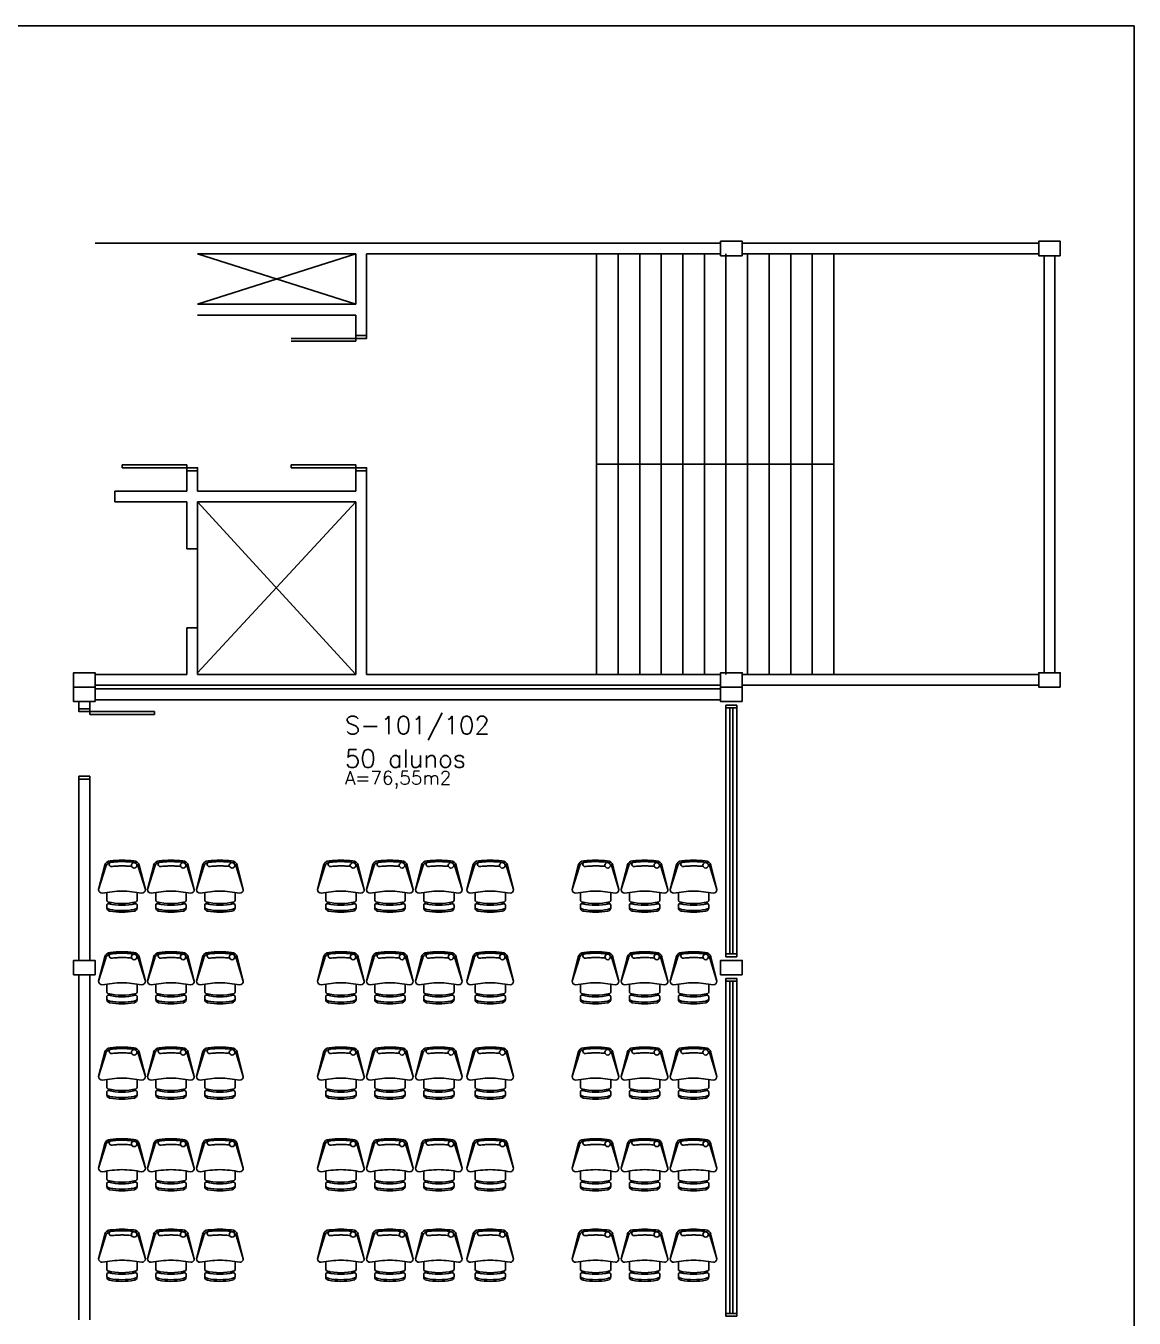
# Model space of a CAD drawing. Header units: millimetres. Extents: x 20431 to 27288, y 6147 to 13165.
# Drawn here: x 22099 to 23641, y 11368 to 13165 of the extents above; entities that cross this region are included whole.
import ezdxf

# ---------------------------------------------------------------- set-up
doc = ezdxf.new("R2010")
doc.units = ezdxf.units.MM
doc.header["$MEASUREMENT"] = 0
for name, color, linetype in [('A-Móveis', 105, 'Continuous'), ('Arqui-Aberturas', 63, 'Continuous'), ('Arqui-DivisóriaGesso', 211, 'Continuous'), ('Arqui-Móveis', 252, 'Continuous'), ('Arqui-Paredes', 3, 'Continuous'), ('Arqui-Pilares', 4, 'Continuous'), ('Arqui-Salas', 31, 'Continuous')]:
    doc.layers.add(name, color=color, linetype=linetype)
doc.styles.add('INDICAÇÃO AMBIENTES', font='romans.shx')

# ---------------------------------------------------------------- blocks, each defined once
blk = doc.blocks.new('A$C66E92B1C')
at = {"layer": 'A-Móveis', "linetype": 'Continuous'}
for p, q in [((0, 29.9), (8.5, 63.8)), ((0, 29.9), (10.1, 62)), ((65, 29.9), (54.9, 62)), ((65, 29.9), (56.5, 63.8)), ((11.4, 25.9), (11.4, 14.8)), ((53.6, 25.9), (53.6, 14.8)), ((11.4, 5.1), (11.4, 8.5)), ((11.4, 4.6), (11.4, 5.1)), ((13.7, 10.4), (13.7, 12.8)), ((16.1, 9.9), (16.1, 12.2)), ((48.9, 9.9), (48.9, 12.2)), ((51.3, 10.4), (51.3, 12.8)), ((53.6, 5.1), (53.6, 8.5)), ((53.6, 4.6), (53.6, 5.1))]:
    blk.add_line(p, q, dxfattribs=at)
blk.add_circle((49.4, 63.7), 3.81, dxfattribs=at)
for centre, radius, start, end in [((16.2, 61.9), 8, 90, 165.9638), ((17.8, 60), 8, 113.6162, 165.9638), ((17.8, 60), 8, 95.2634, 113.6162), ((17.7, 65), 3.01, 100.5269, 270), ((47.2, 60), 8, 14.0362, 84.7363), ((48.8, 61.9), 8, 14.0362, 90), ((5, 29.9), 5, 180, 270), ((60, 29.9), 5, 270, 0), ((13.3, 14.8), 1.87, 180, 255.887), ((13.3, 8.5), 1.87, 76.9185, 180), ((16.1, 4.6), 4.68, 180, 259.2791), ((18.5, 12.5), 10.6, 228.4224, 254.693), ((32.5, 91.1), 80.6, 255.887, 284.113), ((32.5, 91.1), 82.9, 256.9185, 283.0815), ((32.5, 91.1), 92.7, 259.2791, 280.7209), ((32.5, 91.1), 90.4, 259.2791, 280.7209), ((46.5, 12.5), 10.6, 285.307, 311.5776), ((48.9, 4.6), 4.68, 280.7209, 0), ((51.7, 8.5), 1.87, 0, 103.0815), ((51.7, 14.8), 1.87, 284.113, 0)]:
    blk.add_arc(centre, radius, start, end, dxfattribs=at)
for points in [[(16.2, 69.9), (32.5, 70.9), (48.8, 69.9)], [(5, 24.9), (32.5, 27.9), (60, 24.9)]]:
    blk.add_spline(points, degree=3, dxfattribs=at)
for points, knots in [([(17.1, 68), (19.2, 68.2), (21.3, 68.4), (25.3, 68.7), (27.2, 68.8), (30.5, 68.9), (32, 68.9), (34.8, 68.9), (36.2, 68.8), (40.5, 68.6), (43.4, 68.4), (46.8, 68.1), (47.3, 68), (47.9, 68)], [0.671451, 0.671451, 0.671451, 0.671451, 6.930704, 6.930704, 12.827172, 12.827172, 17.180097, 17.180097, 21.533022, 21.533022, 30.238872, 30.238872, 31.897634, 31.897634, 31.897634, 31.897634]), ([(17.7, 62), (20, 62.2), (22.3, 62.4), (26.4, 62.7), (28.2, 62.8), (30.8, 62.9), (31.6, 62.9), (33, 62.9), (33.4, 62.9), (34.4, 62.9), (34.9, 62.9), (36.5, 62.8), (37.5, 62.8), (40.9, 62.6), (43.4, 62.4), (46, 62.1)], [0.671451, 0.671451, 0.671451, 0.671451, 7.736362, 7.736362, 13.492102, 13.492102, 16.238019, 16.238019, 17.870689, 17.870689, 19.503359, 19.503359, 22.768699, 22.768699, 30.487114, 30.487114, 30.487114, 30.487114])]:
    blk.add_open_spline(points, degree=3, knots=knots, dxfattribs=at)

msp = doc.modelspace()

# ---------------------------------------------------------------- linework, layer by layer
at = {"linetype": 'Continuous'}
for p, q in [((22558.3, 12778.2), (22338.3, 12848.2)), ((22558.3, 12848.2), (22338.3, 12778.2)), ((22893.3, 12263.2), (22893.3, 12848.2)), ((22923.3, 12848.2), (22923.3, 12263.2)), ((22953.3, 12848.2), (22953.3, 12263.2)), ((22983.3, 12848.2), (22983.3, 12263.2)), ((23013.3, 12848.2), (23013.3, 12263.2)), ((23043.3, 12848.2), (23043.3, 12263.2)), ((23073.3, 12848.2), (23073.3, 12263.2)), ((23103.3, 12848.2), (23103.3, 12263.2)), ((23133.3, 12848.2), (23133.3, 12263.2)), ((23163.3, 12848.2), (23163.3, 12263.2)), ((23193.3, 12848.2), (23193.3, 12263.2)), ((23223.3, 12848.2), (23223.3, 12263.2)), ((22893.3, 12555.7), (23223.3, 12555.7)), ((22558.3, 12503.2), (22338.3, 12265.7)), ((22558.3, 12263.2), (22338.3, 12503.2)), ((22338.3, 12328.2), (22338.3, 12438.2))]:
    msp.add_line(p, q, dxfattribs=at)
at = {"layer": 'Arqui-Aberturas'}
for p, q in [((22558.3, 12730.7), (22468.3, 12730.7)), ((22468.3, 12726.7), (22558.3, 12726.7)), ((22558.3, 12726.7), (22558.3, 12730.7)), ((22233.3, 12554.7), (22323.3, 12554.7)), ((22233.3, 12554.7), (22233.3, 12550.7)), ((22323.3, 12550.7), (22233.3, 12550.7)), ((22323.3, 12554.7), (22323.3, 12550.7)), ((22468.3, 12554.7), (22468.3, 12550.7)), ((22468.3, 12554.7), (22558.3, 12554.7)), ((22558.3, 12550.7), (22468.3, 12550.7)), ((22558.3, 12554.7), (22558.3, 12550.7)), ((22188.3, 12211.7), (22278.3, 12211.7)), ((22188.3, 12207.7), (22188.3, 12211.7)), ((22278.3, 12207.7), (22188.3, 12207.7)), ((22278.3, 12207.7), (22278.3, 12211.7)), ((23073.3, 12220.7), (23073.3, 11870.7)), ((23073.3, 12220.7), (23088.3, 12220.7)), ((23073.3, 12220.7), (23088.3, 12220.7)), ((23088.3, 12216.7), (23073.3, 12216.7)), ((23078.8, 12216.7), (23078.8, 11874.7)), ((23082.8, 12216.7), (23082.8, 11874.7)), ((23088.3, 12220.7), (23088.3, 11870.7)), ((23088.3, 11874.7), (23073.3, 11874.7)), ((23073.3, 11870.7), (23088.3, 11870.7)), ((23073.3, 11870.7), (23088.3, 11870.7)), ((23073.3, 11840.7), (23088.3, 11840.7)), ((23073.3, 11840.7), (23088.3, 11840.7)), ((23088.3, 11836.7), (23073.3, 11836.7)), ((23078.8, 11836.7), (23078.8, 11374.7)), ((23082.8, 11836.7), (23082.8, 11374.7)), ((23088.3, 11374.7), (23073.3, 11374.7)), ((23073.3, 11370.7), (23088.3, 11370.7))]:
    msp.add_line(p, q, dxfattribs=at)
for points in [[(22573.3, 12734.7), (22573.3, 12730.7), (22558.3, 12730.7), (22558.3, 12734.7)], [(22338.3, 12546.7), (22338.3, 12550.7), (22323.3, 12550.7), (22323.3, 12546.7)], [(22573.3, 12546.7), (22573.3, 12550.7), (22558.3, 12550.7), (22558.3, 12546.7)], [(22173.3, 12215.7), (22173.3, 12211.7), (22188.3, 12211.7), (22188.3, 12215.7)], [(22173.3, 12121.7), (22173.3, 12117.7), (22188.3, 12117.7), (22188.3, 12121.7)], [(23088.3, 11370.7), (23073.3, 11370.7), (23073.3, 11840.7), (23088.3, 11840.7)]]:
    msp.add_lwpolyline(points, close=True, dxfattribs=at)
msp.add_lwpolyline([(23088.3, 11370.7), (23073.3, 11370.7)], dxfattribs=at)
at = {"layer": 'Arqui-DivisóriaGesso'}
msp.add_lwpolyline([(20778.7, 13165.3), (23641, 13165.3), (23641, 9846), (20778.7, 9846)], close=True, dxfattribs=at)
at = {"layer": 'Arqui-Paredes'}
for p, q in [((23065.8, 12863.2), (22195.8, 12863.2)), ((23508.3, 12863.2), (23095.8, 12863.2)), ((22558.3, 12848.2), (22338.3, 12848.2)), ((22558.3, 12778.2), (22558.3, 12848.2)), ((23065.8, 12848.2), (22573.3, 12848.2)), ((22573.3, 12730.7), (22573.3, 12848.2)), ((23508.3, 12848.2), (23095.8, 12848.2)), ((23515.8, 12845.7), (23515.8, 12265.7)), ((23530.8, 12845.7), (23530.8, 12265.7)), ((22558.3, 12778.2), (22338.3, 12778.2)), ((22558.3, 12763.2), (22338.3, 12763.2)), ((22558.3, 12730.7), (22558.3, 12763.2)), ((22558.3, 12750.7), (22558.3, 12763.2)), ((22573.3, 12750.7), (22573.3, 12763.2)), ((22558.3, 12734.7), (22573.3, 12734.7)), ((22323.3, 12546.7), (22338.3, 12546.7)), ((22323.3, 12518.2), (22323.3, 12546.7)), ((22338.3, 12518.2), (22338.3, 12546.7)), ((22558.3, 12518.2), (22558.3, 12546.7)), ((22558.3, 12546.7), (22573.3, 12546.7)), ((22573.3, 12263.2), (22573.3, 12546.7)), ((22323.3, 12530.7), (22323.3, 12518.2)), ((22338.3, 12530.7), (22338.3, 12518.2)), ((22558.3, 12530.7), (22558.3, 12518.2)), ((22573.3, 12530.7), (22573.3, 12518.2)), ((22323.3, 12518.2), (22223.3, 12518.2)), ((22223.3, 12503.2), (22223.3, 12518.2)), ((22558.3, 12518.2), (22338.3, 12518.2)), ((22323.3, 12503.2), (22223.3, 12503.2)), ((22323.3, 12438.2), (22323.3, 12503.2)), ((22558.3, 12503.2), (22338.3, 12503.2)), ((22338.3, 12438.2), (22338.3, 12503.2)), ((22558.3, 12263.2), (22558.3, 12503.2)), ((22338.3, 12438.2), (22323.3, 12438.2)), ((22338.3, 12328.2), (22323.3, 12328.2)), ((22323.3, 12263.2), (22323.3, 12328.2)), ((22338.3, 12263.2), (22338.3, 12328.2)), ((22323.3, 12263.2), (22195.8, 12263.2)), ((22558.3, 12263.2), (22338.3, 12263.2)), ((23065.8, 12263.2), (22573.3, 12263.2)), ((23508.3, 12263.2), (23095.8, 12263.2)), ((23065.8, 12248.2), (22195.8, 12248.2)), ((23065.8, 12243.2), (22195.8, 12243.2)), ((23508.3, 12248.2), (23095.8, 12248.2)), ((22173.3, 12225.7), (22173.3, 12211.7)), ((22188.3, 12225.7), (22188.3, 12211.7)), ((23065.8, 12228.2), (22195.8, 12228.2)), ((22173.3, 12217.7), (22173.3, 12211.7)), ((22188.3, 12215.7), (22173.3, 12215.7)), ((22188.3, 12217.7), (22188.3, 12211.7)), ((22173.3, 12117.7), (22173.3, 11865.7)), ((22188.3, 12117.7), (22188.3, 11865.7)), ((22173.3, 11845.7), (22173.3, 11365.7)), ((22188.3, 11845.7), (22188.3, 11365.7))]:
    msp.add_line(p, q, dxfattribs=at)
at = {"layer": 'Arqui-Pilares'}
for points in [[(23095.8, 12845.7), (23095.8, 12865.7), (23065.8, 12865.7), (23065.8, 12845.7)], [(23538.3, 12845.7), (23538.3, 12865.7), (23508.3, 12865.7), (23508.3, 12845.7)], [(22195.8, 12245.7), (22195.8, 12265.7), (22165.8, 12265.7), (22165.8, 12245.7)], [(23095.8, 12245.7), (23095.8, 12265.7), (23065.8, 12265.7), (23065.8, 12245.7)], [(23538.3, 12245.7), (23538.3, 12265.7), (23508.3, 12265.7), (23508.3, 12245.7)], [(22195.8, 12225.7), (22195.8, 12245.7), (22165.8, 12245.7), (22165.8, 12225.7)], [(23095.8, 12225.7), (23095.8, 12245.7), (23065.8, 12245.7), (23065.8, 12225.7)], [(22195.8, 11845.7), (22195.8, 11865.7), (22165.8, 11865.7), (22165.8, 11845.7)], [(23095.8, 11845.7), (23095.8, 11865.7), (23065.8, 11865.7), (23065.8, 11845.7)]]:
    msp.add_lwpolyline(points, close=True, dxfattribs=at)

# ---------------------------------------------------------------- block references
at = {"layer": 'Arqui-Móveis'}
for p in [(22200.7, 11934.2), (22268.8, 11934.2), (22336.9, 11934.2), (22505.2, 11934.2), (22573.3, 11934.2), (22641.4, 11934.2), (22712.9, 11934.2), (22859.4, 11934.2), (22927.6, 11934.2), (22995.7, 11934.2), (22200.7, 11806.8), (22268.8, 11806.8), (22336.9, 11806.8), (22505.2, 11806.8), (22573.3, 11806.8), (22641.4, 11806.8), (22712.9, 11806.8), (22859.4, 11806.8), (22927.6, 11806.8), (22995.7, 11806.8), (22200.7, 11674.2), (22268.8, 11674.2), (22336.9, 11674.2), (22505.2, 11674.2), (22573.3, 11674.2), (22641.4, 11674.2), (22712.9, 11674.2), (22859.4, 11674.2), (22927.6, 11674.2), (22995.7, 11674.2), (22200.7, 11546.8), (22268.8, 11546.8), (22336.9, 11546.8), (22505.2, 11546.8), (22573.3, 11546.8), (22641.4, 11546.8), (22712.9, 11546.8), (22859.4, 11546.8), (22927.6, 11546.8), (22995.7, 11546.8), (22200.7, 11420.9), (22268.8, 11420.9), (22336.9, 11420.9), (22505.2, 11420.9), (22573.3, 11420.9), (22641.4, 11420.9), (22712.9, 11420.9), (22859.4, 11420.9), (22927.6, 11420.9), (22995.7, 11420.9)]:
    msp.add_blockref('A$C66E92B1C', p, dxfattribs=at)

# ---------------------------------------------------------------- texts
at = {"layer": 'Arqui-Salas', "color": 2, "linetype": 'Continuous', "style": 'INDICAÇÃO AMBIENTES'}
msp.add_text('S-101/102', height=25, dxfattribs=at).set_placement((22543.3, 12180.3))
at = {"layer": 'Arqui-Salas', "linetype": 'Continuous', "style": 'INDICAÇÃO AMBIENTES'}
for s, height, p in [('50 alunos', 25, (22543.3, 12133.9)), ('A=76,55m2', 18.75, (22543.3, 12110.2))]:
    msp.add_text(s, height=height, dxfattribs=at).set_placement(p)

doc.saveas('drawing.dxf')
